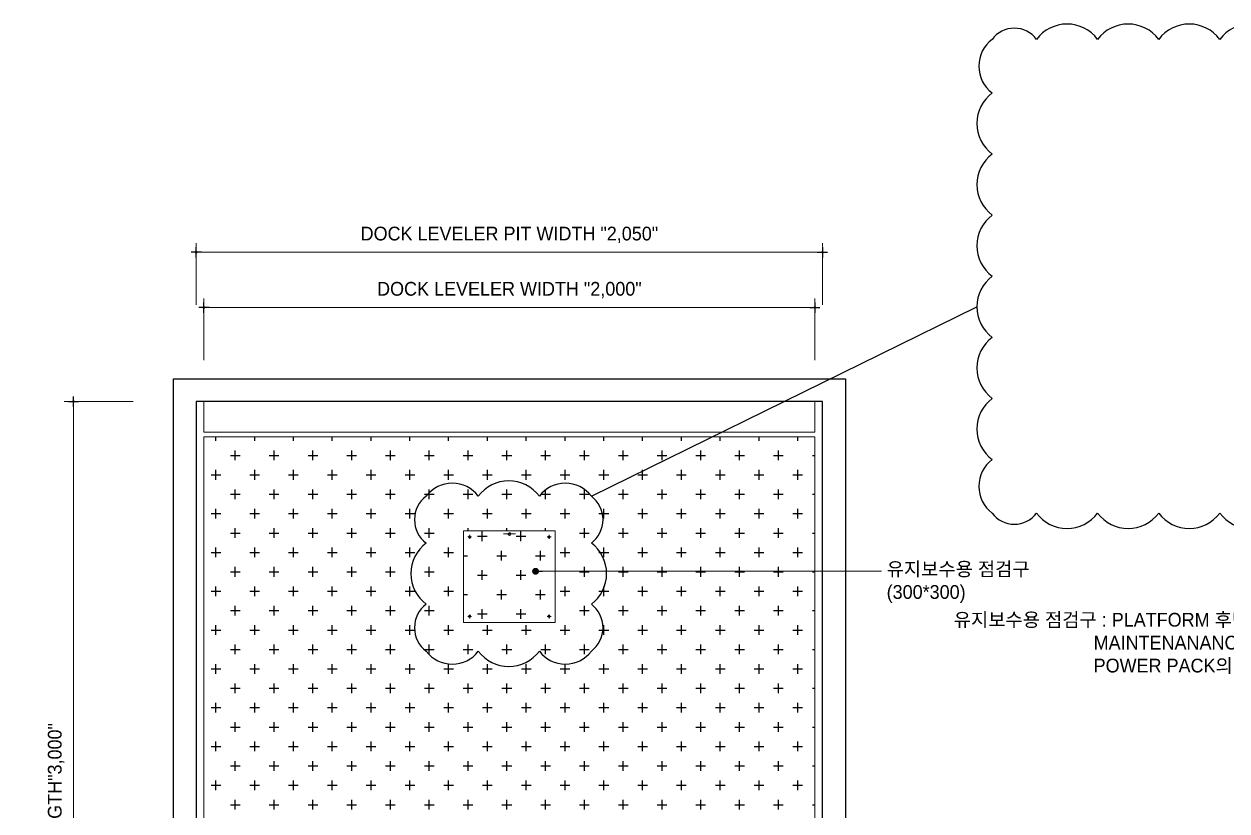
# Model space of a CAD drawing. Header units: millimetres. Extents: x 968 to 24364, y 279 to 8282.
# Drawn here: x 1022 to 4960, y 3059 to 5634 of the extents above; entities that cross this region are included whole.
import ezdxf

# ---------------------------------------------------------------- set-up
doc = ezdxf.new("R2010")
doc.units = ezdxf.units.MM
doc.header["$LTSCALE"] = 60
doc.header["$MEASUREMENT"] = 0
doc.header["$PDSIZE"] = -10
doc.layers.get('0').update_dxf_attribs({"linetype": 'CONTINUOUS'})
doc.layers.get('Defpoints').update_dxf_attribs({"color": 171, "linetype": 'CONTINUOUS'})
for name, color, linetype in [('DIM', 7, 'CONTINUOUS'), ('PL', 4, 'CONTINUOUS'), ('TEX', 3, 'CONTINUOUS')]:
    doc.layers.add(name, color=color, linetype=linetype)
doc.styles.add('0T-OUT', font='H2GTRE.TTF')
doc.dimstyles.new('MAIN', dxfattribs={"dimtxt": 1.5, "dimasz": 0.5, "dimexe": 1, "dimexo": 2, "dimgap": 1, "dimtad": 1, "dimdec": 0, "dimdsep": 46, "dimlunit": 6, "dimtxsty": '0T-OUT', "dimblk": 'DOT', "dimcen": 2.5, "dimdle": 2, "dimclrd": 256, "dimclre": 256, "dimclrt": 3, "dimadec": 0, "dimazin": 0, "dimtfac": 1, "dimtdec": 0, "dimtix": 1, "dimtmove": 2, "dimatfit": 3, "dimldrblk": 'DOT', "dimfxl": 1, "dimtvp": 1, "dimtolj": 1, "dimtzin": 0, "dimlwd": 0, "dimlwe": 0, "dimarcsym": 0})

# ---------------------------------------------------------------- blocks, each defined once
blk = doc.blocks.new('Dot1')
at = {"color": 9, "linetype": 'Continuous'}
for p, q in [((-1.125, 0), (1.125, 0)), ((0, 1.125), (0, -1.125))]:
    blk.add_line(p, q, dxfattribs=at)
at = {"color": 2, "const_width": 0.28125}
blk.add_lwpolyline([(-0.140625, 0, 1), (0.140625, 0, 1)], format="xyb", close=True, dxfattribs=at)
blk = doc.blocks.new('*D29')
at = {"layer": 'Defpoints', "color": 0, "transparency": 16777216}
for p in [(3611.2, 4706.5), (1611.2, 4474.2), (3611.2, 4474.2)]:
    blk.add_point(p, dxfattribs=at)
at = {"layer": 'DIM', "lineweight": 0, "transparency": 16777216}
for p, q in [((1611.2, 4534.2), (1611.2, 4736.5)), ((3611.2, 4534.2), (3611.2, 4736.5)), ((1626.2, 4706.5), (3596.2, 4706.5))]:
    blk.add_line(p, q, dxfattribs=at)
at = {"layer": 'DIM', "lineweight": 0, "transparency": 16777216, "xscale": 15, "yscale": 15, "zscale": 15, "rotation": 180}
blk.add_blockref('Dot1', (1611.2, 4706.5), dxfattribs=at)
at = {"layer": 'DIM', "lineweight": 0, "transparency": 16777216, "xscale": 15, "yscale": 15, "zscale": 15}
blk.add_blockref('Dot1', (3611.2, 4706.5), dxfattribs=at)
at = {"layer": 'DIM', "color": 3, "transparency": 16777216, "insert": (2611.2, 4763.7), "char_height": 45, "attachment_point": 5, "style": '0T-OUT'}
blk.add_mtext('\\A1;DOCK LEVELER WIDTH "2,000"', dxfattribs=at)
blk = doc.blocks.new('_Dot')
at = {"color": 0, "linetype": 'ByBlock', "lineweight": -2}
blk.add_line((-0.5, 0), (-1, 0), dxfattribs=at)
at = {"color": 0, "linetype": 'ByBlock', "const_width": 0.5}
blk.add_lwpolyline([(-0.25, 0, 1), (0.25, 0, 1)], format="xyb", close=True, dxfattribs=at)
blk = doc.blocks.new('*D30')
at = {"layer": 'Defpoints', "color": 0, "transparency": 16777216}
for p in [(3636.2, 4887.3), (1586.2, 4655), (3636.2, 4655)]:
    blk.add_point(p, dxfattribs=at)
at = {"layer": 'DIM', "lineweight": 0, "transparency": 16777216}
for p, q in [((1586.2, 4715), (1586.2, 4917.3)), ((1601.2, 4887.3), (3621.2, 4887.3)), ((3636.2, 4715), (3636.2, 4917.3))]:
    blk.add_line(p, q, dxfattribs=at)
at = {"layer": 'DIM', "lineweight": 0, "transparency": 16777216, "xscale": 15, "yscale": 15, "zscale": 15, "rotation": 180}
blk.add_blockref('Dot1', (1586.2, 4887.3), dxfattribs=at)
at = {"layer": 'DIM', "lineweight": 0, "transparency": 16777216, "xscale": 15, "yscale": 15, "zscale": 15}
blk.add_blockref('Dot1', (3636.2, 4887.3), dxfattribs=at)
at = {"layer": 'DIM', "color": 3, "transparency": 16777216, "insert": (2611.2, 4944.5), "char_height": 45, "attachment_point": 5, "style": '0T-OUT'}
blk.add_mtext('\\A1;DOCK LEVELER PIT WIDTH "2,050"', dxfattribs=at)
blk = doc.blocks.new('*D31')
at = {"layer": 'Defpoints', "color": 0, "transparency": 16777216}
for p in [(1440.1, 4398.7), (1184.2, 1398.7), (1430.1, 1398.7)]:
    blk.add_point(p, dxfattribs=at)
at = {"layer": 'DIM', "lineweight": 0, "transparency": 16777216}
for p, q in [((1380.1, 4398.7), (1154.2, 4398.7)), ((1184.2, 4383.7), (1184.2, 1413.7)), ((1370.1, 1398.7), (1154.2, 1398.7))]:
    blk.add_line(p, q, dxfattribs=at)
at = {"layer": 'DIM', "lineweight": 0, "transparency": 16777216, "xscale": 15, "yscale": 15, "zscale": 15}
for p, rotation in [((1184.2, 4398.7), 90), ((1184.2, 1398.7), 270)]:
    blk.add_blockref('Dot1', p, dxfattribs=dict(at, rotation=rotation))
at = {"layer": 'DIM', "color": 3, "transparency": 16777216, "insert": (1127, 2898.7), "char_height": 45, "attachment_point": 5, "rotation": 90, "style": '0T-OUT'}
blk.add_mtext('\\A1;DOCK LEVELER LENGTH"3,000"', dxfattribs=at)
blk = doc.blocks.new('DOT')
at = {"color": 0, "linetype": 'ByBlock'}
blk.add_line((-0.5, 0), (-1, 0), dxfattribs=at)
at = {"color": 0, "linetype": 'ByBlock', "const_width": 0.5}
blk.add_lwpolyline([(-0.25, 0, 1), (0.25, 0, 1)], format="xyb", close=True, dxfattribs=at)

msp = doc.modelspace()

# ---------------------------------------------------------------- hatches: boundary and pattern name
h = msp.add_hatch()
h.set_pattern_fill('CROSS', color=8, scale=10)
h.set_pattern_definition([(0, (-2366.04, -132556.51), (63.5, 63.5), [31.75, -95.25]), (90, (-2350.16, -132572.38), (-63.5, 63.5), [31.75, -95.25])])
h.paths.add_polyline_path([(3611.2, 4283.7), (1611.2, 4283.7), (1611.2, 1465.7), (3611.2, 1465.7)])
h.paths.add_polyline_path([(2461.2, 3675.7), (2461.2, 3975.7), (2761.2, 3975.7), (2761.2, 3675.7)], flags=16)
h.paths.add_polyline_path([(2744.2, 3695.7, 1.69614), (2737.2, 3695.7, 0.857143)], flags=0)
h.paths.add_polyline_path([(2478.2, 3695.7, 1), (2484.2, 3695.7, 2.849), (2481.2, 3691.7, 1.863325)], flags=0)
h.paths.add_polyline_path([(2741.2, 3959.7, -2.414214), (2737.2, 3955.7, -0.536675), (2741.2, 3958.7)], flags=0)
h.paths.add_polyline_path([(2484.2, 3955.7), (2485.2, 3955.7, -2.414214), (2481.2, 3959.7, -1.863325), (2478.2, 3955.7, -1)], flags=0)
h.paths.add_polyline_path([(2349.1, 2805.5), (2871.4, 2805.5), (2871.4, 2940.8), (2349.1, 2940.8)], flags=24)
h = msp.add_hatch()
h.set_pattern_fill('CROSS', color=8, scale=10)
h.set_pattern_definition([(0, (14444.274, -1630.226), (63.5, 63.5), [31.75, -95.25]), (90, (14460.15, -1646.1), (-63.5, 63.5), [31.75, -95.25])])
h.paths.add_polyline_path([(2761.2, 3848.5), (2676.8, 3848.5, -1), (2661.8, 3848.5, -1), (2676.8, 3848.5), (2761.2, 3848.5), (2761.2, 3975.7), (2461.2, 3975.7), (2461.2, 3675.7), (2761.2, 3675.7)])
h.paths.add_polyline_path([(2485.2, 3695.7), (2484.2, 3695.7, -0.414214), (2481.2, 3692.7), (2481.2, 3691.7, -2.414214)], flags=16)
h.paths.add_polyline_path([(2606.2, 3965.7), (2607.2, 3965.7, -1), (2615.2, 3965.7), (2616.2, 3965.7, -1)], flags=16)
h.paths.add_polyline_path([(2481.2, 3959.7), (2481.2, 3958.7, -0.414214), (2484.2, 3955.7), (2485.2, 3955.7, -2.414214)], flags=16)
h.paths.add_polyline_path([(2737.2, 3695.7, -2.414214), (2741.2, 3691.7), (2741.2, 3692.7, -0.414214), (2738.2, 3695.7)], flags=16)
h.paths.add_polyline_path([(2738.2, 3955.7, -0.414214), (2741.2, 3958.7), (2741.2, 3959.7, -2.414214), (2737.2, 3955.7)], flags=16)

# ---------------------------------------------------------------- linework, layer by layer
msp.add_line((2879.5, 4089.2), (4141.7, 4709))
at = {"color": 7, "linetype": 'Continuous', "lineweight": 15}
for p, q in [((3611.2, 4398.7), (1611.2, 4398.7)), ((1611.2, 4398.7), (1611.2, 4298.7)), ((3611.2, 4398.7), (3611.2, 4298.7)), ((3611.2, 4298.7), (1611.2, 4298.7)), ((1611.2, 4283.7), (3611.2, 4283.7)), ((1611.2, 4283.7), (1611.2, 1465.7)), ((3611.2, 4283.7), (3611.2, 1465.7)), ((2461.2, 3675.7), (2461.2, 3975.7)), ((2761.2, 3975.7), (2461.2, 3975.7)), ((2474.7, 3955.7), (2487.7, 3955.7)), ((2481.2, 3949.2), (2481.2, 3962.2)), ((2630.7, 3965.7), (2591.7, 3965.7)), ((2747.7, 3955.7), (2734.7, 3955.7)), ((2741.2, 3949.2), (2741.2, 3962.2)), ((2761.2, 3675.7), (2761.2, 3975.7)), ((2481.2, 3702.2), (2481.2, 3689.2)), ((2741.2, 3702.2), (2741.2, 3689.2)), ((2761.2, 3675.7), (2461.2, 3675.7)), ((2474.7, 3695.7), (2487.7, 3695.7)), ((2747.7, 3695.7), (2734.7, 3695.7))]:
    msp.add_line(p, q, dxfattribs=at)
msp.add_lwpolyline([(5136.9, 5584.3, 0.5), (4936.9, 5584.3, 0.5), (4736.9, 5584.3, 0.5), (4536.9, 5584.3, 0.5), (4336.9, 5584.3, 0.5), (4191.7, 5584.3, 0.5), (4191.7, 5584.3, 0.5), (4191.7, 5409, 0.5), (4191.7, 5209, 0.5), (4191.7, 5009, 0.5), (4191.7, 4809, 0.5), (4191.7, 4609, 0.5), (4191.7, 4409, 0.5), (4191.7, 4209, 0.5), (4191.7, 4033.8, 0.5), (4191.7, 4033.8, 0.5), (4336.9, 4033.8, 0.5), (4536.9, 4033.8, 0.5), (4736.9, 4033.8, 0.5), (4936.9, 4033.8, 0.5), (5136.9, 4033.8, 0.5)], format="xyb")
msp.add_lwpolyline([(2339, 3581.9, 0.5), (2509.3, 3581.9, 0.5), (2709.3, 3581.9, 0.5), (2879.5, 3581.9, 0.5), (2879.5, 3581.9, 0.5), (2879.5, 3735.6, 0.5), (2879.5, 3935.6, 0.5), (2879.5, 4089.2, 0.5), (2879.5, 4089.2, 0.5), (2709.3, 4089.2, 0.5), (2509.3, 4089.2, 0.5), (2339, 4089.2, 0.5), (2339, 4089.2, 0.5), (2339, 3935.6, 0.5), (2339, 3735.6, 0.5), (2339, 3581.9, 0.5)], format="xyb", close=True)
for centre, radius in [((2481.2, 3955.7), 3), ((2611.2, 3965.7), 4), ((2741.2, 3955.7), 3), ((2481.2, 3695.7), 3), ((2741.2, 3695.7), 3)]:
    msp.add_circle(centre, radius, dxfattribs=at)
for centre, radius, start, end in [((2481.2, 3955.7), 4, 90, 0), ((2611.2, 3965.7), 5, 180, 90), ((2741.2, 3955.7), 4, 180, 90), ((2481.2, 3695.7), 4, 0, 270), ((2741.2, 3695.7), 4, 270, 180)]:
    msp.add_arc(centre, radius, start, end, dxfattribs=at)
at = {"layer": 'PL'}
msp.add_lwpolyline([(3636.2, 1398.7), (3636.2, 4398.7), (1586.2, 4398.7), (1586.2, 1398.7), (1511.2, 1398.7), (1511.2, 4473.7), (3711.2, 4473.7), (3711.2, 1398.7)], close=True, dxfattribs=at)

# ---------------------------------------------------------------- texts
at = {"layer": 'TEX', "char_height": 45, "attachment_point": 1, "style": '0T-OUT'}
for s, insert in [('\\A1;유지보수용 점검구\\P(300*300)', (3846.3, 3873.2)), ('{\\fHYWulNun M|b0|i0|c129|p18;유지보수용 점검구 : PLATFORM 후면 중앙부(POWER PACK) 위치에 300MM*300MM 규격의\\P                            MAINTENANANCE INSPECTION COVER를 부착하여 신속하고 안전하게 \\P                            POWER PACK의 조정 및 유량 체크가 가능하게 함}', (4065.9, 3707.3))]:
    msp.add_mtext(s, dxfattribs=dict(at, insert=insert))

# ---------------------------------------------------------------- dimensions: what is measured, and where the dimension line sits
at = {"layer": 'DIM'}
for base, p1, p2, text, picture, middle in [((3636.2, 4887.3), (1586.2, 4655), (3636.2, 4655), 'DOCK LEVELER PIT WIDTH "<>"', '*D30', (2611.2, 4944.5)), ((3611.2, 4706.5), (1611.2, 4474.2), (3611.2, 4474.2), 'DOCK LEVELER WIDTH "<>"', '*D29', (2611.2, 4763.7))]:
    dim = msp.add_linear_dim(base=base, p1=p1, p2=p2, text=text, dimstyle='MAIN', override={"dimscale": 30, "dimblk": 'Dot1'}, dxfattribs=at)
    dim.commit()
    dim.dimension.update_dxf_attribs({"geometry": picture, "text_midpoint": middle})
dim = msp.add_linear_dim(base=(1184.2, 1398.7), p1=(1440.1, 4398.7), p2=(1430.1, 1398.7), angle=90, text='DOCK LEVELER LENGTH"<>"', dimstyle='MAIN', override={"dimscale": 30, "dimblk": 'Dot1'}, dxfattribs=at)
dim.commit()
dim.dimension.update_dxf_attribs({"geometry": '*D31', "text_midpoint": (1127, 2898.7)})

# ---------------------------------------------------------------- leaders
msp.add_leader([(2696.9, 3843.4), (3829.7, 3843.4)], dimstyle='MAIN', override={"dimscale": 15, "dimasz": 1.5, "dimtad": 0, "dimldrblk": 'DOT'})

doc.saveas('drawing.dxf')
